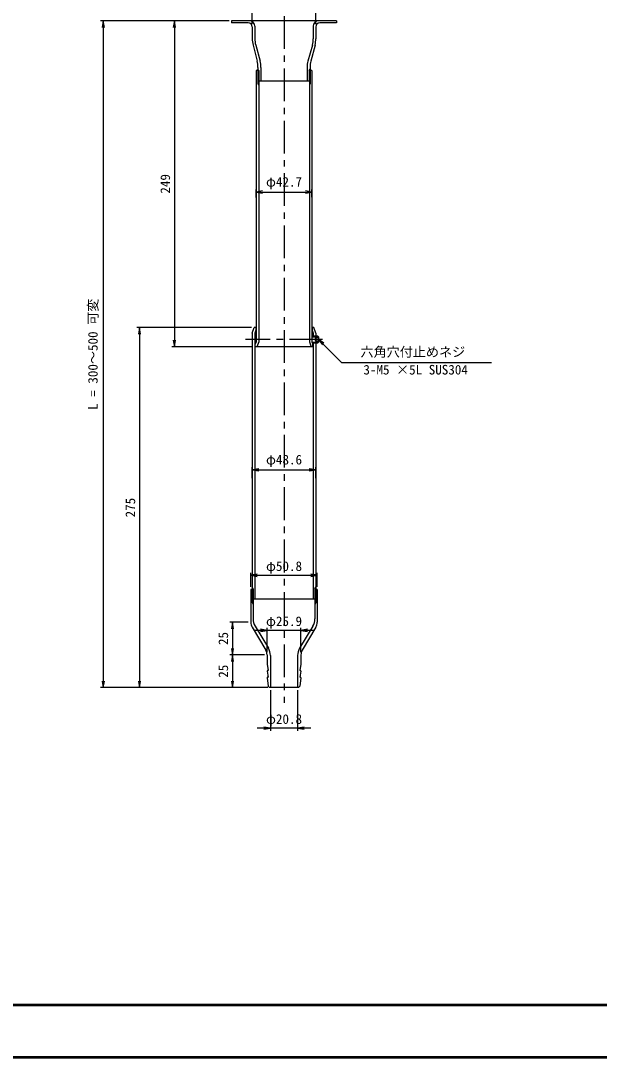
# Model space of a CAD drawing. Units: millimetres at full size, sheet at 1:1, with parts at other scales. Extents: x -850 to 1682, y -670 to 594.
# Drawn here: x 290.5 to 511.4, y 0 to 395.9 of the extents above; entities that cross this region are included whole.
import ezdxf
from ezdxf.enums import TextEntityAlignment as Align

# ---------------------------------------------------------------- set-up
doc = ezdxf.new("R2010")
doc.units = ezdxf.units.MM
doc.linetypes.add('USER1', pattern=[20, 12.5, -2.5, 2.5, -2.5])
for name, color, linetype, lineweight in [('D-BMK', 2, 'USER1', 25), ('D-BYP', 7, 'Continuous', 25), ('D-STR', 1, 'Continuous', 25), ('D-TTL', 2, 'Continuous', 50), ('DIM', 7, 'Continuous', 25), ('OBJECT', 7, 'Continuous', 25)]:
    doc.layers.add(name, color=color, linetype=linetype, lineweight=lineweight)
doc.styles.add('ＭＳ ゴシック', font='')
doc.styles.get('ＭＳ ゴシック').set_extended_font_data('MS Gothic')

# ---------------------------------------------------------------- blocks, each defined once
blk = doc.blocks.new('open_arrow')
at = {"color": 0, "linetype": 'Continuous', "lineweight": -2}
blk.add_lwpolyline([(7.5, 1.25), (0, 0), (7.5, -1.25)], dxfattribs=at)

msp = doc.modelspace()

# ---------------------------------------------------------------- linework, layer by layer
at = {"layer": 'D-BMK'}
for p, q in [((391.014, 477.716), (391.014, 135.41)), ((405.664, 274.207), (376.364, 274.207))]:
    msp.add_line(p, q, dxfattribs=at)
at = {"layer": 'D-BYP'}
msp.add_line((412.933, 265.367), (470.286, 265.367), dxfattribs=at)
at = {"layer": 'D-STR'}
for p, q in [((411.014, 395.871), (371.014, 395.871)), ((371.014, 395.871), (371.014, 395.071)), ((377.364, 395.071), (371.014, 395.071)), ((378.864, 393.571), (378.864, 389.071)), ((379.864, 393.871), (379.864, 389.071)), ((402.164, 393.871), (402.164, 389.071)), ((403.164, 393.571), (403.164, 389.071)), ((411.014, 395.071), (404.664, 395.071)), ((411.014, 395.871), (411.014, 395.071)), ((379.177, 386.611), (380.751, 380.531)), ((380.197, 386.616), (381.881, 380.526)), ((401.831, 386.616), (400.147, 380.526)), ((402.851, 386.611), (401.277, 380.531)), ((380.339, 376.871), (380.339, 273.332)), ((381.064, 376.871), (380.339, 376.871)), ((381.014, 376.871), (381.014, 371.871)), ((381.064, 378.071), (381.064, 372.871)), ((381.42, 376.871), (381.064, 377.487)), ((381.42, 376.871), (381.064, 376.871)), ((381.42, 376.871), (381.42, 372.871)), ((382.214, 378.071), (382.214, 372.871)), ((399.814, 378.071), (399.814, 372.871)), ((400.608, 376.871), (400.964, 377.487)), ((400.608, 376.871), (400.608, 372.871)), ((400.608, 376.871), (400.964, 376.871)), ((400.964, 378.071), (400.964, 372.871)), ((400.964, 377.571), (400.964, 372.871)), ((401.689, 376.871), (400.964, 376.871)), ((401.014, 376.871), (401.014, 371.871)), ((401.689, 376.871), (401.689, 273.332)), ((400.964, 372.871), (381.064, 372.871)), ((381.339, 372.871), (381.339, 273.332)), ((400.689, 372.871), (400.689, 273.332)), ((381.014, 371.871), (381.339, 371.308)), ((401.014, 371.871), (400.689, 371.308)), ((378.864, 276.608), (379.628, 278.707)), ((380.339, 278.707), (379.628, 278.707)), ((380.264, 277.707), (379.864, 276.608)), ((380.264, 278.707), (380.264, 277.707)), ((380.339, 277.707), (380.264, 277.707)), ((402.4, 278.707), (401.689, 278.707)), ((401.764, 277.707), (401.689, 277.707)), ((401.764, 278.707), (401.764, 277.707)), ((401.764, 277.707), (402.164, 276.608)), ((403.164, 276.608), (402.4, 278.707)), ((378.864, 276.608), (378.864, 174.957)), ((379.864, 276.608), (379.864, 174.957)), ((380.339, 273.332), (379.989, 272.371)), ((381.339, 273.332), (380.625, 271.371)), ((400.689, 273.332), (401.403, 271.371)), ((402.064, 275.457), (401.689, 275.082)), ((401.689, 275.082), (401.689, 273.332)), ((401.689, 275.082), (401.689, 273.332)), ((401.689, 273.332), (402.039, 272.371)), ((401.689, 273.332), (402.064, 272.957)), ((401.818, 275.212), (404.189, 275.212)), ((401.818, 273.203), (404.189, 273.203)), ((403.943, 275.457), (402.064, 275.457)), ((402.164, 276.608), (402.164, 275.457)), ((403.189, 274.832), (402.828, 274.207)), ((402.828, 274.207), (403.189, 273.582)), ((403.164, 276.608), (403.164, 275.457)), ((404.189, 274.832), (403.189, 274.832)), ((403.189, 274.832), (403.189, 273.582)), ((404.189, 273.582), (403.189, 273.582)), ((404.189, 275.212), (403.943, 275.457)), ((403.943, 272.957), (404.189, 273.203)), ((404.189, 275.212), (404.189, 273.203)), ((379.989, 271.371), (379.989, 272.371)), ((402.039, 271.371), (402.039, 272.371)), ((402.064, 272.957), (403.943, 272.957)), ((402.164, 272.957), (402.164, 174.957)), ((403.164, 272.957), (403.164, 174.957)), ((379.189, 178.707), (378.314, 178.707)), ((378.314, 178.707), (378.314, 166.207)), ((378.814, 178.707), (378.814, 173.707)), ((379.251, 178.957), (378.864, 179.629)), ((379.189, 178.707), (379.189, 167.457)), ((379.251, 178.957), (379.251, 174.957)), ((402.776, 178.957), (403.164, 179.629)), ((402.776, 178.957), (402.776, 174.957)), ((403.164, 178.957), (402.776, 178.957)), ((402.839, 178.707), (402.839, 167.457)), ((403.714, 178.707), (402.839, 178.707)), ((403.214, 178.707), (403.214, 173.707)), ((403.714, 178.707), (403.714, 166.207)), ((403.164, 174.957), (378.864, 174.957)), ((378.814, 173.707), (379.189, 173.058)), ((403.214, 173.707), (402.839, 173.058)), ((378.824, 164.347), (384.029, 155.568)), ((379.963, 164.672), (385.04, 156.242)), ((402.065, 164.672), (396.988, 156.242)), ((403.204, 164.347), (397.999, 155.568)), ((384.539, 153.707), (384.539, 153.457)), ((384.539, 153.457), (384.564, 153.457)), ((384.564, 153.457), (384.564, 150.207)), ((385.814, 153.457), (385.814, 141.207)), ((396.214, 153.457), (396.214, 141.207)), ((397.464, 153.457), (397.464, 150.207)), ((397.489, 153.457), (397.464, 153.457)), ((397.489, 153.707), (397.489, 153.457)), ((384.564, 150.207), (385.014, 147.707)), ((384.606, 147.472), (385.014, 145.207)), ((384.803, 147.707), (385.014, 147.707)), ((397.464, 150.207), (397.014, 147.707)), ((397.225, 147.707), (397.014, 147.707)), ((397.421, 147.472), (397.014, 145.207)), ((384.589, 144.985), (384.958, 141.704)), ((384.787, 145.207), (385.014, 145.207)), ((397.24, 145.207), (397.014, 145.207)), ((397.439, 144.985), (397.07, 141.704)), ((384.958, 141.704), (385.514, 141.207)), ((396.514, 141.207), (385.514, 141.207)), ((397.07, 141.704), (396.514, 141.207))]:
    msp.add_line(p, q, dxfattribs=at)
for centre, radius, start, end in [((377.364, 393.571), 1.5, 0, 90), ((377.864, 393.871), 2, 360, 90), ((404.164, 393.871), 2, 90, 180), ((404.664, 393.571), 1.5, 90, 180), ((388.682, 389.071), 9.818, 180, 194.51106), ((389.076, 389.071), 9.212, 180, 195.45456), ((392.952, 389.071), 9.212, 344.54544, 0), ((393.346, 389.071), 9.818, 345.48894, 0), ((371.246, 378.071), 9.818, 0, 14.51106), ((373.002, 378.071), 9.212, 0, 15.45456), ((409.026, 378.071), 9.212, 164.54544, 180), ((410.782, 378.071), 9.818, 165.48894, 180), ((384.587, 167.457), 5.398, 180, 211.05941), ((397.441, 167.457), 5.398, 328.94059, 0), ((381.961, 166.207), 3.648, 180, 210.66188), ((400.066, 166.207), 3.648, 329.33812, 0), ((380.891, 153.707), 3.648, 0, 30.66188), ((380.416, 153.457), 5.398, 0, 31.05941), ((401.612, 153.457), 5.398, 148.94059, 180), ((401.136, 153.707), 3.648, 149.33812, 180), ((384.803, 147.507), 0.2, 90, 190.20397), ((397.225, 147.507), 0.2, 349.79603, 90), ((384.787, 145.007), 0.2, 90, 186.41879), ((397.24, 145.007), 0.2, 353.58121, 90)]:
    msp.add_arc(centre, radius, start, end, dxfattribs=at)
at = {"layer": 'D-TTL'}
for points in [[(0, 0), (841, 0), (841, 594), (0, 594)], [(20, 20), (821, 20), (821, 574), (20, 574)]]:
    msp.add_lwpolyline(points, close=True, dxfattribs=at)
at = {"layer": 'DIM'}
for p, q in [((378.864, 394.571), (378.864, 414.886)), ((403.164, 394.571), (403.164, 414.886)), ((370.014, 395.871), (320.971, 395.871)), ((321.971, 395.871), (321.971, 141.207)), ((370.014, 395.871), (348.154, 395.871)), ((349.154, 395.871), (349.154, 271.371)), ((380.339, 328.38), (380.339, 331.498)), ((380.339, 330.498), (401.689, 330.498)), ((401.689, 328.517), (401.689, 331.498)), ((378.628, 278.707), (334.817, 278.707)), ((335.817, 278.707), (335.817, 141.207)), ((378.989, 271.371), (348.154, 271.371)), ((378.864, 221.232), (378.864, 225.375)), ((378.864, 224.375), (403.164, 224.375)), ((403.164, 221.232), (403.164, 225.375)), ((378.314, 179.707), (378.314, 185.092)), ((378.314, 184.092), (403.714, 184.092)), ((403.714, 179.707), (403.714, 185.092)), ((377.314, 166.207), (370.314, 166.207)), ((371.314, 166.207), (371.314, 153.707)), ((402.489, 163.058), (379.539, 163.058)), ((384.539, 154.707), (384.539, 164.058)), ((397.489, 154.707), (397.489, 164.058)), ((383.539, 153.707), (370.314, 153.707)), ((383.539, 153.707), (370.314, 153.707)), ((371.314, 153.707), (371.314, 141.207)), ((384.814, 141.207), (320.971, 141.207)), ((384.814, 141.207), (334.817, 141.207)), ((384.514, 141.207), (370.314, 141.207)), ((385.814, 140.207), (385.814, 124.688)), ((396.214, 140.207), (396.214, 124.688)), ((401.214, 125.688), (380.814, 125.688))]:
    msp.add_line(p, q, dxfattribs=at)
msp.add_lwpolyline([(404.189, 274.207), (412.933, 265.367), (408.561, 269.787)], dxfattribs=at)
at = {"layer": 'OBJECT'}
msp.add_line((402.039, 271.371), (379.989, 271.371), dxfattribs=at)

# ---------------------------------------------------------------- block references
at = {"layer": 'DIM', "xscale": 0.333, "yscale": 0.333}
for p, rotation in [((321.971, 395.871), 270), ((349.154, 395.871), 270), ((401.689, 330.498), 180), ((335.817, 278.707), 270), ((349.154, 271.371), 90), ((404.189, 274.207), 314.7), ((403.164, 224.375), 180), ((403.714, 184.092), 180), ((371.314, 166.207), 270), ((384.539, 163.058), 180), ((371.314, 153.707), 90), ((371.314, 153.707), 270), ((321.971, 141.207), 90), ((335.817, 141.207), 90), ((371.314, 141.207), 90), ((385.814, 125.688), 180)]:
    msp.add_blockref('open_arrow', p, dxfattribs=dict(at, rotation=rotation))
for p in [(380.339, 330.498), (378.864, 224.375), (378.314, 184.092), (397.489, 163.058), (396.214, 125.688)]:
    msp.add_blockref('open_arrow', p, dxfattribs=at)

# ---------------------------------------------------------------- texts
at = {"layer": 'D-BYP', "style": 'ＭＳ ゴシック'}
for s, p in [('六角穴付止めネジ ', (441.457, 266.511)), ('3-M5 ×5L SUS304', (441.281, 259.706))]:
    msp.add_text(s, height=3.666, dxfattribs=at).set_placement(p, align=Align.BOTTOM_CENTER)
at = {"layer": 'DIM', "style": 'ＭＳ ゴシック'}
for s, p in [('249', (345.654, 333.621)), ('L = 300～500 可変', (318.014, 268.539)), ('275', (332.317, 209.957)), ('25', (367.814, 159.957)), ('25', (367.814, 147.457))]:
    msp.add_text(s, height=3.666, rotation=90, dxfattribs=at).set_placement(p, align=Align.MIDDLE_CENTER)
for s, p in [('φ42.7', (391.014, 334.404)), ('φ48.6', (391.014, 228.281)), ('φ50.8', (391.014, 187.592)), ('φ25.9', (391.014, 166.558)), ('φ20.8', (391.014, 129.188))]:
    msp.add_text(s, height=3.666, dxfattribs=at).set_placement(p, align=Align.MIDDLE_CENTER)

doc.saveas('drawing.dxf')
